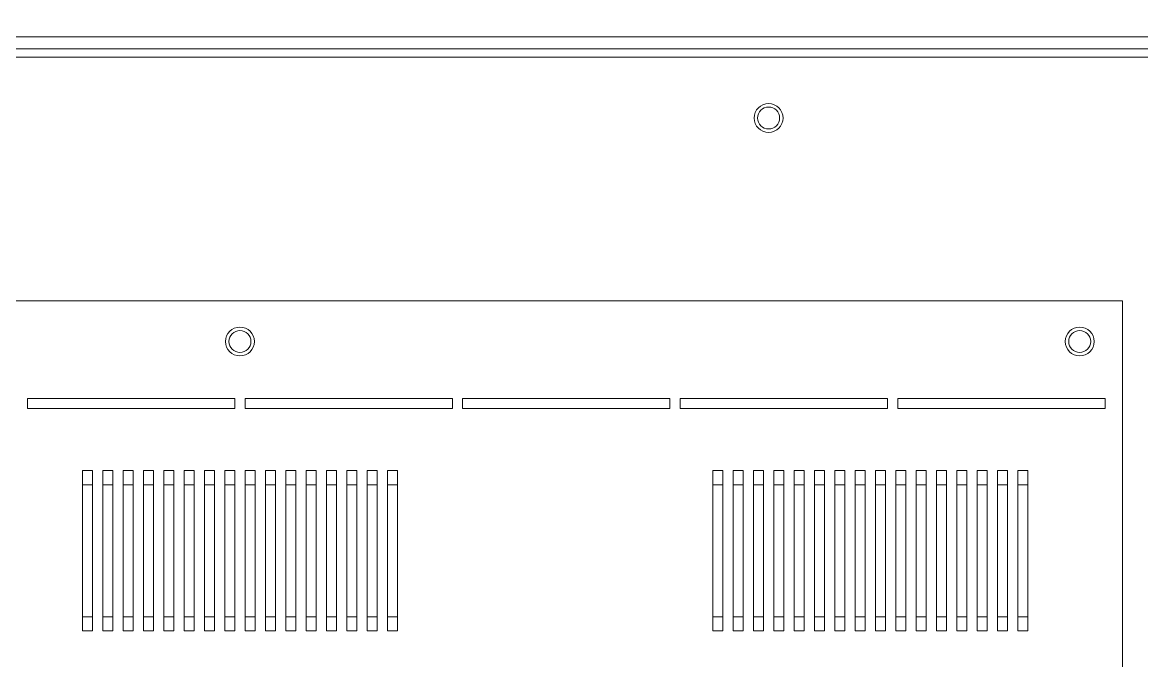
# Model space of a CAD drawing. Extents: x 758840 to 1108724, y -102573 to 143521.
# Drawn here: x 803450.5 to 803725.7, y 71689 to 71846.1 of the extents above; entities that cross this region are included whole.
import ezdxf
from ezdxf.xclip import XClip

# ---------------------------------------------------------------- set-up
doc = ezdxf.new("R2010")
doc.units = 0
doc.header["$LTSCALE"] = 1000
doc.header["$MEASUREMENT"] = 0
doc.layers.add('02电气-设备', color=255, linetype='Continuous')
doc.layers.add('钢盖板', color=6, linetype='Continuous')

# ---------------------------------------------------------------- blocks, each defined once
blk = doc.blocks.new('低压总进线柜')
at = {"linetype": 'Continuous', "lineweight": 15}
for p, q in [((610, 65), (610, 430.5)), ((633.25, 142.74), (633.25, 146.24)), ((635.75, 146.24), (633.25, 146.24)), ((635.75, 142.74), (635.75, 146.24)), ((638.25, 142.74), (638.25, 146.24)), ((640.75, 146.24), (638.25, 146.24)), ((640.75, 142.74), (640.75, 146.24)), ((643.25, 142.74), (643.25, 146.24)), ((645.75, 146.24), (643.25, 146.24)), ((645.75, 142.74), (645.75, 146.24)), ((648.25, 142.74), (648.25, 146.24)), ((650.75, 146.24), (648.25, 146.24)), ((650.75, 142.74), (650.75, 146.24)), ((653.25, 142.74), (653.25, 146.24)), ((655.75, 146.24), (653.25, 146.24)), ((655.75, 142.74), (655.75, 146.24)), ((658.25, 142.74), (658.25, 146.24)), ((660.75, 146.24), (658.25, 146.24)), ((660.75, 142.74), (660.75, 146.24)), ((663.25, 142.74), (663.25, 146.24)), ((665.75, 146.24), (663.25, 146.24)), ((665.75, 142.74), (665.75, 146.24)), ((668.25, 142.74), (668.25, 146.24)), ((670.75, 146.24), (668.25, 146.24)), ((670.75, 142.74), (670.75, 146.24)), ((673.25, 142.74), (673.25, 146.24)), ((675.75, 146.24), (673.25, 146.24)), ((675.75, 142.74), (675.75, 146.24)), ((678.25, 142.74), (678.25, 146.24)), ((680.75, 146.24), (678.25, 146.24)), ((680.75, 142.74), (680.75, 146.24)), ((683.25, 142.74), (683.25, 146.24)), ((685.75, 146.24), (683.25, 146.24)), ((685.75, 142.74), (685.75, 146.24)), ((688.25, 142.74), (688.25, 146.24)), ((690.75, 146.24), (688.25, 146.24)), ((690.75, 142.74), (690.75, 146.24)), ((693.25, 142.74), (693.25, 146.24)), ((695.75, 146.24), (693.25, 146.24)), ((695.75, 142.74), (695.75, 146.24)), ((698.25, 142.74), (698.25, 146.24)), ((700.75, 146.24), (698.25, 146.24)), ((700.75, 142.74), (700.75, 146.24)), ((703.25, 142.74), (703.25, 146.24)), ((705.75, 146.24), (703.25, 146.24)), ((705.75, 142.74), (705.75, 146.24)), ((708.25, 142.74), (708.25, 146.24)), ((710.75, 146.24), (708.25, 146.24)), ((710.75, 142.74), (710.75, 146.24)), ((788.25, 142.74), (788.25, 146.24)), ((790.75, 146.24), (788.25, 146.24)), ((790.75, 142.74), (790.75, 146.24)), ((793.25, 142.74), (793.25, 146.24)), ((795.75, 146.24), (793.25, 146.24)), ((795.75, 142.74), (795.75, 146.24)), ((798.25, 142.74), (798.25, 146.24)), ((800.75, 146.24), (798.25, 146.24)), ((800.75, 142.74), (800.75, 146.24)), ((803.25, 142.74), (803.25, 146.24)), ((805.75, 146.24), (803.25, 146.24)), ((805.75, 142.74), (805.75, 146.24)), ((808.25, 142.74), (808.25, 146.24)), ((810.75, 146.24), (808.25, 146.24)), ((810.75, 142.74), (810.75, 146.24)), ((813.25, 142.74), (813.25, 146.24)), ((815.75, 146.24), (813.25, 146.24)), ((815.75, 142.74), (815.75, 146.24)), ((818.25, 142.74), (818.25, 146.24)), ((820.75, 146.24), (818.25, 146.24)), ((820.75, 142.74), (820.75, 146.24)), ((823.25, 142.74), (823.25, 146.24)), ((825.75, 146.24), (823.25, 146.24)), ((825.75, 142.74), (825.75, 146.24)), ((828.25, 142.74), (828.25, 146.24)), ((830.75, 146.24), (828.25, 146.24)), ((830.75, 142.74), (830.75, 146.24)), ((833.25, 142.74), (833.25, 146.24)), ((835.75, 146.24), (833.25, 146.24)), ((835.75, 142.74), (835.75, 146.24)), ((838.25, 142.74), (838.25, 146.24)), ((840.75, 146.24), (838.25, 146.24)), ((840.75, 142.74), (840.75, 146.24)), ((843.25, 142.74), (843.25, 146.24)), ((845.75, 146.24), (843.25, 146.24)), ((845.75, 142.74), (845.75, 146.24)), ((848.25, 142.74), (848.25, 146.24)), ((850.75, 146.24), (848.25, 146.24)), ((850.75, 142.74), (850.75, 146.24)), ((853.25, 142.74), (853.25, 146.24)), ((855.75, 146.24), (853.25, 146.24)), ((855.75, 142.74), (855.75, 146.24)), ((858.25, 142.74), (858.25, 146.24)), ((860.75, 146.24), (858.25, 146.24)), ((860.75, 142.74), (860.75, 146.24)), ((863.25, 142.74), (863.25, 146.24)), ((865.75, 146.24), (863.25, 146.24)), ((865.75, 142.74), (865.75, 146.24)), ((635.75, 142.74), (633.25, 142.74)), ((633.25, 110.26), (633.25, 142.74)), ((635.75, 110.26), (635.75, 142.74)), ((640.75, 142.74), (638.25, 142.74)), ((638.25, 110.26), (638.25, 142.74)), ((640.75, 110.26), (640.75, 142.74)), ((645.75, 142.74), (643.25, 142.74)), ((643.25, 110.26), (643.25, 142.74)), ((645.75, 110.26), (645.75, 142.74)), ((650.75, 142.74), (648.25, 142.74)), ((648.25, 110.26), (648.25, 142.74)), ((650.75, 110.26), (650.75, 142.74)), ((655.75, 142.74), (653.25, 142.74)), ((653.25, 110.26), (653.25, 142.74)), ((655.75, 110.26), (655.75, 142.74)), ((660.75, 142.74), (658.25, 142.74)), ((658.25, 110.26), (658.25, 142.74)), ((660.75, 110.26), (660.75, 142.74)), ((665.75, 142.74), (663.25, 142.74)), ((663.25, 110.26), (663.25, 142.74)), ((665.75, 110.26), (665.75, 142.74)), ((670.75, 142.74), (668.25, 142.74)), ((668.25, 110.26), (668.25, 142.74)), ((670.75, 110.26), (670.75, 142.74)), ((675.75, 142.74), (673.25, 142.74)), ((673.25, 110.26), (673.25, 142.74)), ((675.75, 110.26), (675.75, 142.74)), ((680.75, 142.74), (678.25, 142.74)), ((678.25, 110.26), (678.25, 142.74)), ((680.75, 110.26), (680.75, 142.74)), ((685.75, 142.74), (683.25, 142.74)), ((683.25, 110.26), (683.25, 142.74)), ((685.75, 110.26), (685.75, 142.74)), ((690.75, 142.74), (688.25, 142.74)), ((688.25, 110.26), (688.25, 142.74)), ((690.75, 110.26), (690.75, 142.74)), ((695.75, 142.74), (693.25, 142.74)), ((693.25, 110.26), (693.25, 142.74)), ((695.75, 110.26), (695.75, 142.74)), ((700.75, 142.74), (698.25, 142.74)), ((698.25, 110.26), (698.25, 142.74)), ((700.75, 110.26), (700.75, 142.74)), ((705.75, 142.74), (703.25, 142.74)), ((703.25, 110.26), (703.25, 142.74)), ((705.75, 110.26), (705.75, 142.74)), ((710.75, 142.74), (708.25, 142.74)), ((708.25, 110.26), (708.25, 142.74)), ((710.75, 110.26), (710.75, 142.74)), ((790.75, 142.74), (788.25, 142.74)), ((788.25, 110.26), (788.25, 142.74)), ((790.75, 110.26), (790.75, 142.74)), ((795.75, 142.74), (793.25, 142.74)), ((793.25, 110.26), (793.25, 142.74)), ((795.75, 110.26), (795.75, 142.74)), ((800.75, 142.74), (798.25, 142.74)), ((798.25, 110.26), (798.25, 142.74)), ((800.75, 110.26), (800.75, 142.74)), ((805.75, 142.74), (803.25, 142.74)), ((803.25, 110.26), (803.25, 142.74)), ((805.75, 110.26), (805.75, 142.74)), ((810.75, 142.74), (808.25, 142.74)), ((808.25, 110.26), (808.25, 142.74)), ((810.75, 110.26), (810.75, 142.74)), ((815.75, 142.74), (813.25, 142.74)), ((813.25, 110.26), (813.25, 142.74)), ((815.75, 110.26), (815.75, 142.74)), ((820.75, 142.74), (818.25, 142.74)), ((818.25, 110.26), (818.25, 142.74)), ((820.75, 110.26), (820.75, 142.74)), ((825.75, 142.74), (823.25, 142.74)), ((823.25, 110.26), (823.25, 142.74)), ((825.75, 110.26), (825.75, 142.74)), ((830.75, 142.74), (828.25, 142.74)), ((828.25, 110.26), (828.25, 142.74)), ((830.75, 110.26), (830.75, 142.74)), ((835.75, 142.74), (833.25, 142.74)), ((833.25, 110.26), (833.25, 142.74)), ((835.75, 110.26), (835.75, 142.74)), ((840.75, 142.74), (838.25, 142.74)), ((838.25, 110.26), (838.25, 142.74)), ((840.75, 110.26), (840.75, 142.74)), ((845.75, 142.74), (843.25, 142.74)), ((843.25, 110.26), (843.25, 142.74)), ((845.75, 110.26), (845.75, 142.74)), ((850.75, 142.74), (848.25, 142.74)), ((848.25, 110.26), (848.25, 142.74)), ((850.75, 110.26), (850.75, 142.74)), ((855.75, 142.74), (853.25, 142.74)), ((853.25, 110.26), (853.25, 142.74)), ((855.75, 110.26), (855.75, 142.74)), ((860.75, 142.74), (858.25, 142.74)), ((858.25, 110.26), (858.25, 142.74)), ((860.75, 110.26), (860.75, 142.74)), ((865.75, 142.74), (863.25, 142.74)), ((863.25, 110.26), (863.25, 142.74)), ((865.75, 110.26), (865.75, 142.74)), ((635.75, 110.26), (633.25, 110.26)), ((633.25, 106.76), (633.25, 110.26)), ((635.75, 106.76), (635.75, 110.26)), ((640.75, 110.26), (638.25, 110.26)), ((638.25, 106.76), (638.25, 110.26)), ((640.75, 106.76), (640.75, 110.26)), ((645.75, 110.26), (643.25, 110.26)), ((643.25, 106.76), (643.25, 110.26)), ((645.75, 106.76), (645.75, 110.26)), ((650.75, 110.26), (648.25, 110.26)), ((648.25, 106.76), (648.25, 110.26)), ((650.75, 106.76), (650.75, 110.26)), ((655.75, 110.26), (653.25, 110.26)), ((653.25, 106.76), (653.25, 110.26)), ((655.75, 106.76), (655.75, 110.26)), ((660.75, 110.26), (658.25, 110.26)), ((658.25, 106.76), (658.25, 110.26)), ((660.75, 106.76), (660.75, 110.26)), ((665.75, 110.26), (663.25, 110.26)), ((663.25, 106.76), (663.25, 110.26)), ((665.75, 106.76), (665.75, 110.26)), ((670.75, 110.26), (668.25, 110.26)), ((668.25, 106.76), (668.25, 110.26)), ((670.75, 106.76), (670.75, 110.26)), ((675.75, 110.26), (673.25, 110.26)), ((673.25, 106.76), (673.25, 110.26)), ((675.75, 106.76), (675.75, 110.26)), ((680.75, 110.26), (678.25, 110.26)), ((678.25, 106.76), (678.25, 110.26)), ((680.75, 106.76), (680.75, 110.26)), ((685.75, 110.26), (683.25, 110.26)), ((683.25, 106.76), (683.25, 110.26)), ((685.75, 106.76), (685.75, 110.26)), ((690.75, 110.26), (688.25, 110.26)), ((688.25, 106.76), (688.25, 110.26)), ((690.75, 106.76), (690.75, 110.26)), ((695.75, 110.26), (693.25, 110.26)), ((693.25, 106.76), (693.25, 110.26)), ((695.75, 106.76), (695.75, 110.26)), ((700.75, 110.26), (698.25, 110.26)), ((698.25, 106.76), (698.25, 110.26)), ((700.75, 106.76), (700.75, 110.26)), ((705.75, 110.26), (703.25, 110.26)), ((703.25, 106.76), (703.25, 110.26)), ((705.75, 106.76), (705.75, 110.26)), ((710.75, 110.26), (708.25, 110.26)), ((708.25, 106.76), (708.25, 110.26)), ((710.75, 106.76), (710.75, 110.26)), ((790.75, 110.26), (788.25, 110.26)), ((788.25, 106.76), (788.25, 110.26)), ((790.75, 106.76), (790.75, 110.26)), ((795.75, 110.26), (793.25, 110.26)), ((793.25, 106.76), (793.25, 110.26)), ((795.75, 106.76), (795.75, 110.26)), ((800.75, 110.26), (798.25, 110.26)), ((798.25, 106.76), (798.25, 110.26)), ((800.75, 106.76), (800.75, 110.26)), ((805.75, 110.26), (803.25, 110.26)), ((803.25, 106.76), (803.25, 110.26)), ((805.75, 106.76), (805.75, 110.26)), ((810.75, 110.26), (808.25, 110.26)), ((808.25, 106.76), (808.25, 110.26)), ((810.75, 106.76), (810.75, 110.26)), ((815.75, 110.26), (813.25, 110.26)), ((813.25, 106.76), (813.25, 110.26)), ((815.75, 106.76), (815.75, 110.26)), ((820.75, 110.26), (818.25, 110.26)), ((818.25, 106.76), (818.25, 110.26)), ((820.75, 106.76), (820.75, 110.26)), ((825.75, 110.26), (823.25, 110.26)), ((823.25, 106.76), (823.25, 110.26)), ((825.75, 106.76), (825.75, 110.26)), ((830.75, 110.26), (828.25, 110.26)), ((828.25, 106.76), (828.25, 110.26)), ((830.75, 106.76), (830.75, 110.26)), ((835.75, 110.26), (833.25, 110.26)), ((833.25, 106.76), (833.25, 110.26)), ((835.75, 106.76), (835.75, 110.26)), ((840.75, 110.26), (838.25, 110.26)), ((838.25, 106.76), (838.25, 110.26)), ((840.75, 106.76), (840.75, 110.26)), ((845.75, 110.26), (843.25, 110.26)), ((843.25, 106.76), (843.25, 110.26)), ((845.75, 106.76), (845.75, 110.26)), ((850.75, 110.26), (848.25, 110.26)), ((848.25, 106.76), (848.25, 110.26)), ((850.75, 106.76), (850.75, 110.26)), ((855.75, 110.26), (853.25, 110.26)), ((853.25, 106.76), (853.25, 110.26)), ((855.75, 106.76), (855.75, 110.26)), ((860.75, 110.26), (858.25, 110.26)), ((858.25, 106.76), (858.25, 110.26)), ((860.75, 106.76), (860.75, 110.26)), ((865.75, 110.26), (863.25, 110.26)), ((863.25, 106.76), (863.25, 110.26)), ((865.75, 106.76), (865.75, 110.26)), ((633.25, 106.76), (635.75, 106.76)), ((638.25, 106.76), (640.75, 106.76)), ((643.25, 106.76), (645.75, 106.76)), ((648.25, 106.76), (650.75, 106.76)), ((653.25, 106.76), (655.75, 106.76)), ((658.25, 106.76), (660.75, 106.76)), ((663.25, 106.76), (665.75, 106.76)), ((668.25, 106.76), (670.75, 106.76)), ((673.25, 106.76), (675.75, 106.76)), ((678.25, 106.76), (680.75, 106.76)), ((683.25, 106.76), (685.75, 106.76)), ((688.25, 106.76), (690.75, 106.76)), ((693.25, 106.76), (695.75, 106.76)), ((698.25, 106.76), (700.75, 106.76)), ((703.25, 106.76), (705.75, 106.76)), ((708.25, 106.76), (710.75, 106.76)), ((788.25, 106.76), (790.75, 106.76)), ((793.25, 106.76), (795.75, 106.76)), ((798.25, 106.76), (800.75, 106.76)), ((803.25, 106.76), (805.75, 106.76)), ((808.25, 106.76), (810.75, 106.76)), ((813.25, 106.76), (815.75, 106.76)), ((818.25, 106.76), (820.75, 106.76)), ((823.25, 106.76), (825.75, 106.76)), ((828.25, 106.76), (830.75, 106.76)), ((833.25, 106.76), (835.75, 106.76)), ((838.25, 106.76), (840.75, 106.76)), ((843.25, 106.76), (845.75, 106.76)), ((848.25, 106.76), (850.75, 106.76)), ((853.25, 106.76), (855.75, 106.76)), ((858.25, 106.76), (860.75, 106.76)), ((863.25, 106.76), (865.75, 106.76)), ((614.25, 89), (614.25, 91.5)), ((614.25, 91.5), (665.25, 91.5)), ((665.25, 91.5), (665.25, 89)), ((667.75, 89), (667.75, 91.5)), ((667.75, 91.5), (718.75, 91.5)), ((718.75, 91.5), (718.75, 89)), ((721.25, 89), (721.25, 91.5)), ((721.25, 91.5), (772.25, 91.5)), ((772.25, 91.5), (772.25, 89)), ((774.75, 89), (774.75, 91.5)), ((774.75, 91.5), (825.75, 91.5)), ((825.75, 91.5), (825.75, 89)), ((828.25, 89), (828.25, 91.5)), ((828.25, 91.5), (879.25, 91.5)), ((879.25, 91.5), (879.25, 89)), ((665.25, 89), (614.25, 89)), ((718.75, 89), (667.75, 89)), ((772.25, 89), (721.25, 89)), ((825.75, 89), (774.75, 89)), ((879.25, 89), (828.25, 89)), ((1044, 65), (610, 65)), ((1192, 5), (2, 5)), ((1167.5, 3), (26.5, 3)), ((26.5, 0), (1167.5, 0))]:
    blk.add_line(p, q, dxfattribs=at)
for centre, radius in [((620.5, 75), 3.55), ((620.5, 75), 2.7), ((827, 75), 3.55), ((827, 75), 2.7), ((697, 20), 3.55), ((697, 20), 2.7)]:
    blk.add_circle(centre, radius, dxfattribs=at)
blk = doc.blocks.new('BD4-PAL0101-LVPM-01')
at = {"layer": '02电气-设备', "color": 5, "ltscale": 5, "rotation": 180}
blk.add_blockref('低压总进线柜', (8318306.06, -4137501.09), dxfattribs=at)
blk = doc.blocks.new('A$C675A25EF')
at = {"layer": '钢盖板'}
h = blk.add_hatch(dxfattribs=at)
h.set_pattern_fill('ANSI31', color=8, scale=500)
h.set_pattern_definition([(45, (0, 0), (-561.266, 561.266), [])])
edge = h.paths.add_edge_path()
edge.add_line((17031.33, -23542.03), (-335.1, -23542.03))
edge.add_line((-335.1, -23542.03), (-335.1, -32435.91))
edge.add_line((-335.1, -32435.91), (364.9, -32435.91))
edge.add_line((364.9, -32435.91), (364.9, -24242.03))
edge.add_line((364.9, -24242.03), (17031.33, -24242.03))

msp = doc.modelspace()

# ---------------------------------------------------------------- block references
at = {"layer": '02电气-设备'}
msp.add_blockref('BD4-PAL0101-LVPM-01', (-7513975.04, 4209343.63), dxfattribs=at)
at = {"layer": '钢盖板', "color": 8}
ref = msp.add_blockref('A$C675A25EF', (789811.69, 45785.61), dxfattribs=dict(at, xscale=-1, rotation=180))
XClip(ref).set_block_clipping_path([(-928.670863559, -70942.9526504109), (122721.3291515426, 2298.0898296545)])

doc.saveas('drawing.dxf')
